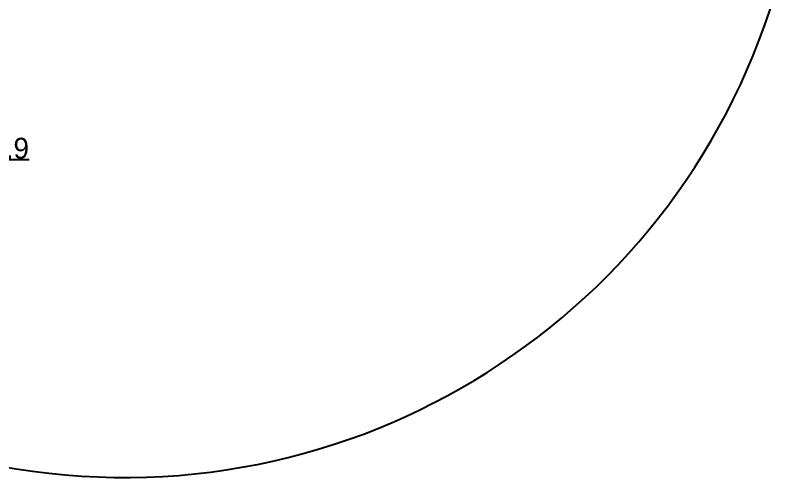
# Model space of a CAD drawing. Header units: millimetres. Extents: x 4086 to 8300, y 123 to 1549.
# Drawn here: x 7691.4 to 7952.4, y 413.2 to 568.2 of the extents above; entities that cross this region are included whole.
import ezdxf
from ezdxf import colors
from ezdxf.entities.mleader import LeaderData, LeaderLine
from ezdxf.math import Vec2, Vec3

# ---------------------------------------------------------------- set-up
doc = ezdxf.new("R2010")
doc.units = ezdxf.units.MM
doc.layers.add('多重引线', color=7, linetype='Continuous')
doc.layers.add('运动范围', color=7, linetype='Continuous')
doc.styles.add('思源黑', font='SourceHanSansCN-Normal.ttf')

msp = doc.modelspace()

# ---------------------------------------------------------------- linework, layer by layer
at = {"layer": '运动范围'}
msp.add_arc((7727.9003, 641.2169), 227.975, 10, 349.993572, dxfattribs=at)

# ---------------------------------------------------------------- leaders
at = {"layer": '多重引线'}
ml = msp.add_multileader_mtext('Standard', dxfattribs=at)
ml.set_content('R911.9', style='思源黑')
ml.set_leader_properties(linetype='ByLayer')
ml.build(insert=Vec2(0, 0))
ml.multileader.update_dxf_attribs({"text_left_attachment_type": 5, "text_right_attachment_type": 5, "dogleg_length": 10, "arrow_head_size": 5})
ctx = ml.context
ctx.base_point, ctx.char_height, ctx.arrow_head_size, ctx.landing_gap_size, ctx.plane_origin = Vec3(7663.2238, 519.926), 7, 5, 2.5, Vec3(7587.6233, 496.192)
ctx.left_attachment, ctx.right_attachment = 5, 5
notes = []
notes.append((ctx, [(0, (1, 1, 0), (7653.2238, 519.926), (1, 0), 10, [(0, [(7598.7377, 453.3615)], 0, [])])]))
ctx.mtext.insert, ctx.mtext.flow_direction = Vec3(7665.7238, 527.1746), 5
for ctx, leaders in notes:
    for number, flags, end, landing, length, lines in leaders:
        leader = LeaderData()
        leader.index, (leader.has_last_leader_line, leader.has_dogleg_vector, leader.attachment_direction) = number, flags
        leader.last_leader_point, leader.dogleg_vector, leader.dogleg_length = Vec3(end), Vec3(landing), length
        for number, points, colour, breaks in lines:
            line = LeaderLine()
            line.index, line.vertices, line.color, line.breaks = number, Vec3.list(points), colors.encode_raw_color(colour), breaks
            leader.lines.append(line)
        ctx.leaders.append(leader)

doc.saveas('drawing.dxf')
